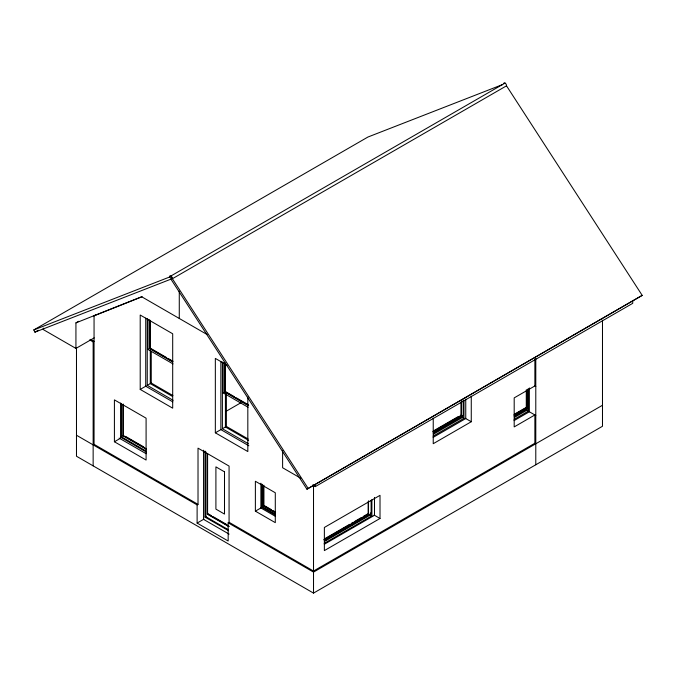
<?xml version="1.0" encoding="UTF-8"?>
<svg xmlns="http://www.w3.org/2000/svg" width="676" height="676" viewBox="0 0 676 676"><rect width="100%" height="100%" fill="white"/><g stroke="black" fill="none" stroke-linecap="round" stroke-linejoin="round"><path stroke-width="1.01" d="M505.065 83.587L505.065 83.072L170.935 275.977L170.935 279.163L306.938 489.204L642.2 295.378L506.51 85.827A2.18 1.259 60 0 0 506.265 84.559L506.138 84.297A2.18 1.259 60 0 0 505.065 83.072A2.18 1.259 60 0 0 503.992 83.055L503.865 83.173A2.18 1.259 60 0 0 503.688 83.494M642.2 295.378L306.938 489.204M170.935 279.163L34.941 332.17L33.8 329.939L367.921 137.034L502.631 84.534M34.941 332.17L38.27 330.243M94.175 337.89L75.932 348.427L75.932 322.875L78.669 321.294M313.52 484.903L313.52 571.043L229.071 522.294L229.071 466.085L198.017 448.154L198.017 504.364L94.057 444.343L94.057 315.836L95.755 314.855M506.51 85.827L172.388 278.732A2.18 1.259 60 0 0 172.135 277.464L172.008 277.202A2.18 1.259 60 0 0 170.935 275.977A2.18 1.259 60 0 0 169.862 275.96L169.735 276.078A2.18 1.259 60 0 0 169.49 277.059M89.638 339.893L93.144 341.912L94.057 341.388L90.55 339.369M148.01 319.249L148.01 349.484L148.771 349.044M149.54 319.756L149.54 348.613L150.292 348.174L150.292 320.348M140.211 389.418L172.693 408.177L172.693 333.783L140.211 315.033L140.211 389.418L146.151 385.988M173.115 400.293L147.258 385.362L151.247 383.047L151.247 351.613M93.144 444.867L94.057 444.343M122.931 404.341L122.931 435.775L123.691 435.344M120.649 403.014L120.649 437.228L122.17 436.358M114.413 441.758L146.092 460.043L146.092 418.174L114.413 399.888L114.413 441.758L120.362 438.318M223.148 362.623L223.148 392.857L223.9 392.418M224.669 363.13L224.669 391.987L225.429 391.548L234.521 396.804M225.666 411.549L241.104 402.634M227.068 365.175L215.34 358.407L215.34 432.801L221.289 429.37M248.253 443.676L222.387 428.745L226.384 426.429L226.384 393.947M76.481 435.243L197.113 504.887L198.017 504.364M207.211 453.731L207.211 514.132L207.971 513.692L211.571 515.78M204.997 451.019L204.997 517.098L206.51 516.219M197.113 504.887L197.113 523.072L203.941 519.134M197.113 523.072L228.167 541.003L228.167 522.818L229.071 522.294M263.522 485.444L263.522 506.003L264.282 505.572M255.376 511.149L275.293 522.649L275.293 492.77L255.376 481.27L255.376 511.149L261.325 507.718M312.549 485.038L315.269 486.61L632.728 303.33L632.728 301.107M433.4 430.942L457.939 416.771M432.868 431.685L461.04 415.419L461.04 402.068M433.248 431.896L461.421 415.639L461.421 401.257M433.4 432.902L460.66 417.16M433.274 433.122L463.204 415.841L463.204 400.175M433.426 434.229L462.452 417.472M433.122 436.147L463.964 418.343L463.964 400.606M433.147 437.372L465.747 418.554L465.747 399.153M471.265 396.212L471.265 421.74L433.232 443.701L433.232 418.174M535.789 386.469L534.877 385.945L514.191 397.885L514.191 426.911L534.877 414.963L534.877 443.245L312.608 571.566M514.402 414.211L525.015 408.084M513.895 414.946L526.283 407.797L526.283 389.866M514.275 415.165L526.663 408.008L526.663 390.086M514.402 416.137L525.903 409.495M514.242 416.399L527.635 408.667L527.635 389.207M514.377 417.472L526.874 410.248L526.874 408.203M514.106 419.373L528.387 411.126L528.387 388.624M514.064 420.607L529.359 411.777L529.359 387.94M325.266 538.417L349.678 524.322M351.486 523.275L353.295 522.235M355.103 521.188L361.432 517.537M363.24 516.489L367.761 513.878L368.513 514.318L368.513 500.823M323.838 539.676L368.133 514.098L368.133 501.643M324.218 539.896L368.513 514.318M325.266 539.947L367.761 515.416M324.303 540.808L371.124 513.777L371.124 500.375M324.446 541.468L370.372 514.951L371.885 515.83L371.885 499.674M324.159 543.386L371.885 515.83M324.319 544.256L374.496 515.289L374.496 497.409M380.013 518.475L324.37 550.602L324.37 527.466L380.013 495.339L380.013 518.475L374.073 515.044M228.167 522.818L313.52 572.099L602.485 405.262M76.481 348.055L76.481 456.241L313.52 593.097L602.485 426.26L602.485 320.17M75.932 322.875L141.664 296.747L207.033 334.493M94.057 315.836L142.121 296.73M33.8 329.939L170.935 276.492L308.079 488.292M525.903 407.577L526.663 408.008M526.114 409.817L528.387 411.126M528.936 411.532L535.789 415.486M534.877 443.245L535.789 443.769M462.452 415.402L463.204 415.841M460.66 415.199L461.421 415.639M465.325 418.309L471.265 421.74M461.691 417.033L463.964 418.343M151.204 348.698L166.668 357.629M168.493 358.677L173.039 361.305M236.346 397.851L248.168 404.679M172.659 361.525L149.911 348.394L149.911 320.568M248.7 405.431L225.049 391.767L225.049 362.911M149.54 348.613L172.279 361.745M224.669 391.987L248.32 405.642M148.01 349.484L172.988 363.899M223.148 392.857L248.117 407.273M151.247 383.047L172.904 395.553M226.384 426.429L248.033 438.927M172.583 396.491L150.283 383.613L150.283 350.252M248.607 440.38L225.421 426.995L225.421 393.635M370.372 513.337L371.124 513.777M172.794 401.865L145.729 386.233L145.729 318.126M248.836 445.763L220.866 429.615L220.866 361.508M75.932 348.427L43.272 329.575L43.272 328.097M300.752 478.228L282.61 467.75L282.61 450.377M215.34 432.801L247.822 451.551L247.822 397.065M265.178 506.087L271.473 509.721M273.273 510.76L275.064 511.8M275.588 512.535L263.902 505.783L263.902 485.224M263.522 506.003L275.208 512.754M275.225 514.115L262.592 506.814L262.592 484.7M275.369 515.07L261.832 507.253L261.832 484.084M275.385 516.329L260.894 507.963L260.894 483.239M125.508 436.392L143.709 446.895M146.058 448.695L123.311 435.564L123.311 404.13M122.931 435.775L146.591 449.439M146.379 451.213L121.41 436.789L121.41 403.614M120.649 437.228L146.515 452.159M119.128 438.099L146.193 453.731M213.371 516.819L226.891 524.618M229.215 526.401L207.591 513.912L207.591 453.512M207.211 514.132L228.834 526.612M228.446 529.756L205.757 516.658L205.757 451.627M204.997 517.098L228.598 530.719M229.113 534.125L203.544 519.362L203.544 450.208M535.789 358.457L535.789 464.767M534.877 358.964L534.877 385.945M370.372 512.932L370.372 514.951M315.269 484.388L315.269 486.61M313.52 572.099L313.52 593.097M225.429 363.73L225.429 391.548M222.387 362.023L222.387 428.745M179.275 291.153L179.275 318.464M147.258 318.641L147.258 385.362M93.144 341.912L93.144 465.865M224.5 471.84L215.906 466.871L215.906 509.113L224.5 514.073L224.5 471.84"/></g></svg>
